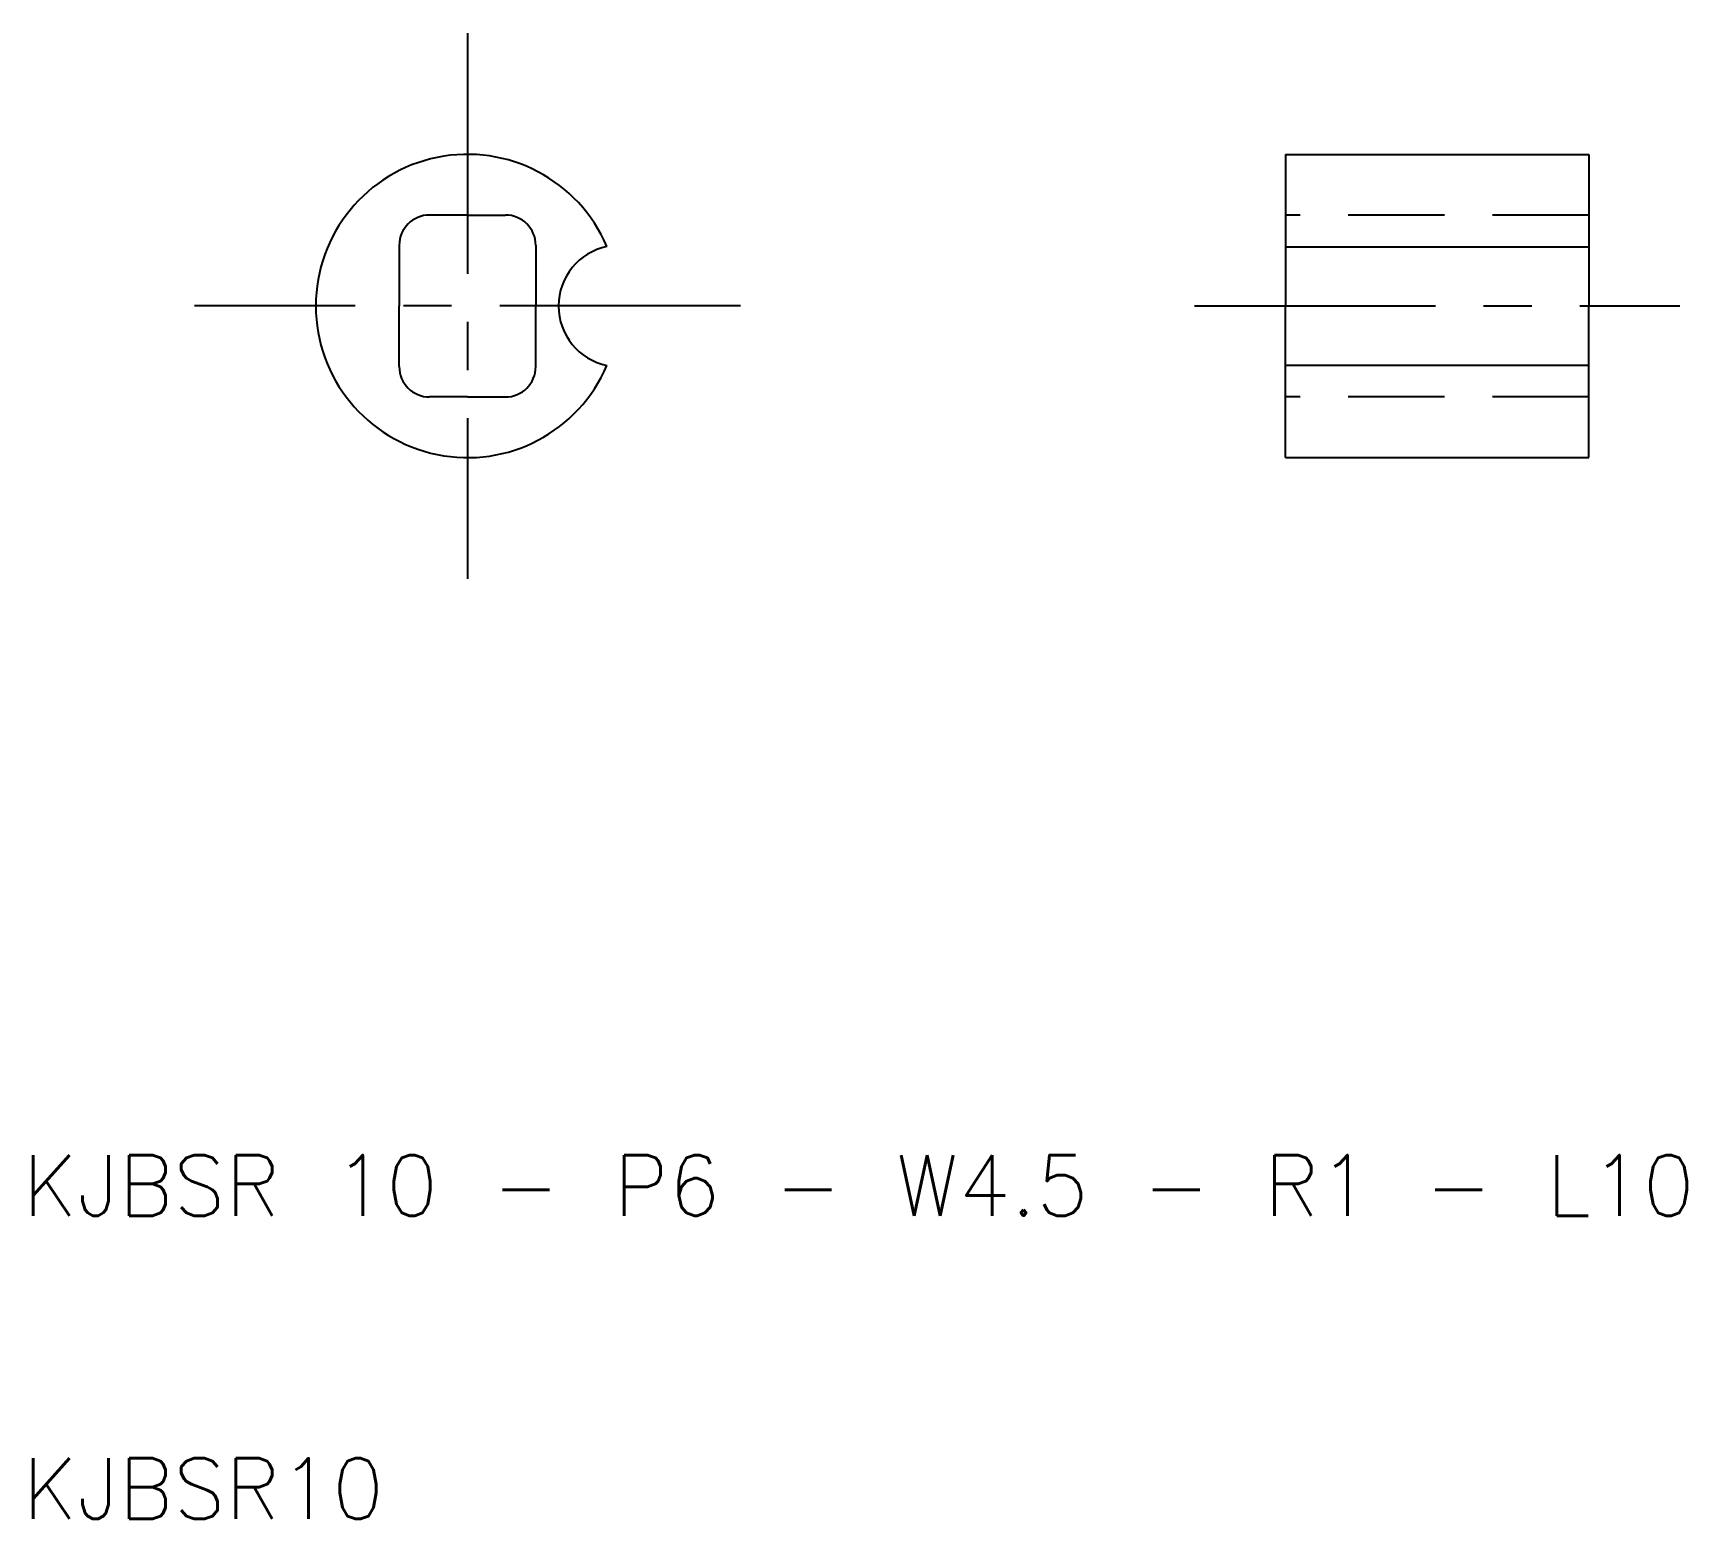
# Model space of a CAD drawing. Extents: x 10.3 to 64.9, y 10 to 59.
import ezdxf

# ---------------------------------------------------------------- set-up
doc = ezdxf.new("R2010")
doc.units = 0
doc.header["$LTSCALE"] = 0.25
doc.linetypes.add('CENTER', pattern=[50.8, 31.75, -6.35, 6.35, -6.35])
doc.linetypes.add('DASHED', pattern=[19.05, 12.7, -6.35])
doc.layers.get('0').update_dxf_attribs({"linetype": 'CONTINUOUS'})
doc.layers.add('CENTER', color=1, linetype='CENTER')
doc.styles.get("Standard").update_dxf_attribs({"font": 'txt.shx'})

msp = doc.modelspace()

# ---------------------------------------------------------------- linework, layer by layer
for p, q in [((51.643, 55), (61.643, 55)), ((51.643, 55), (51.643, 50)), ((61.643, 55), (61.643, 50)), ((24.666, 53), (23.416, 53)), ((24.666, 53), (25.916, 53)), ((22.416, 52), (22.416, 50)), ((26.916, 52), (26.916, 50)), ((51.643, 51.95), (61.643, 51.95)), ((22.416, 48), (22.416, 50)), ((26.916, 48), (26.916, 50)), ((51.643, 45), (51.643, 50)), ((61.643, 45), (61.643, 50)), ((51.643, 48.05), (61.643, 48.05)), ((24.666, 47), (23.416, 47)), ((24.666, 47), (25.916, 47)), ((51.643, 45), (61.643, 45))]:
    msp.add_line(p, q)
at = {"color": 3, "linetype": 'DASHED'}
for p, q in [((61.643, 53), (51.643, 53)), ((61.643, 47), (51.643, 47))]:
    msp.add_line(p, q, dxfattribs=at)
for centre, radius, start, end in [((24.666, 50), 5, 23.0739, 336.9261), ((23.416, 52), 1, 90, 180), ((25.916, 52), 1, 0, 90), ((29.666, 50), 2, 101.537, 258.463), ((23.416, 48), 1, 180, 270), ((25.916, 48), 1, 270, 0)]:
    msp.add_arc(centre, radius, start, end)
at = {"layer": 'CENTER', "color": 1, "linetype": 'CENTER'}
for p, q in [((24.666, 59), (24.666, 41)), ((33.666, 50), (15.666, 50)), ((48.643, 50), (64.643, 50))]:
    msp.add_line(p, q, dxfattribs=at)

# ---------------------------------------------------------------- texts
for s, p in [('KJBSR 10 - P6 - W4.5 - R1 - L10', (10, 20)), ('KJBSR10', (10, 10))]:
    msp.add_text(s, height=2).set_placement(p)

doc.saveas('drawing.dxf')
